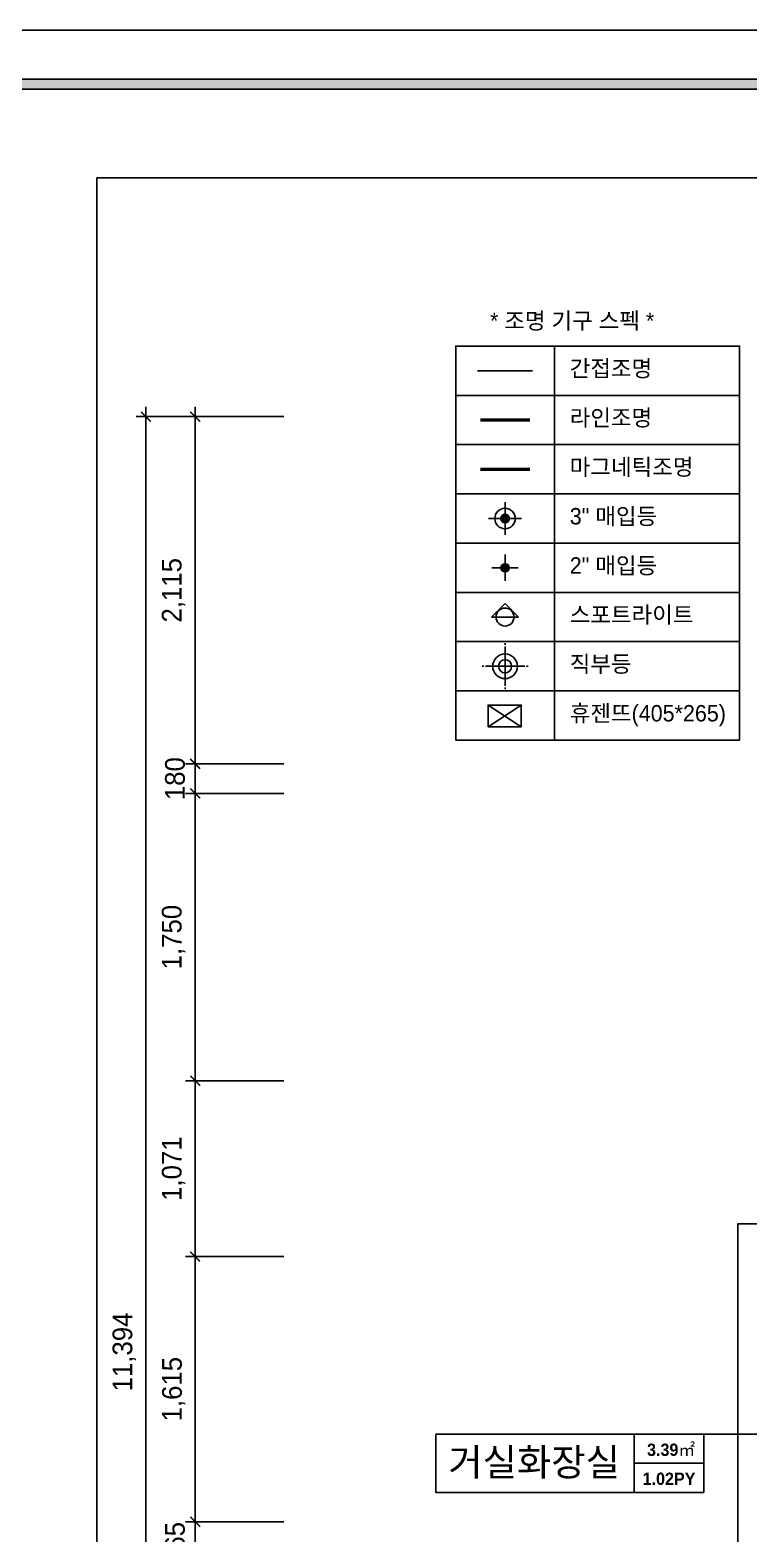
# Model space of a CAD drawing. Header units: millimetres. Extents: x 204923 to 257123, y 77248 to 107783.
# Drawn here: x 231817 to 236194, y 98023 to 107183 of the extents above; entities that cross this region are included whole.
import ezdxf
from ezdxf.enums import TextEntityAlignment as Align

# ---------------------------------------------------------------- set-up
doc = ezdxf.new("R2010")
doc.units = ezdxf.units.MM
doc.header["$LTSCALE"] = 30
doc.header["$PDMODE"] = 3
doc.linetypes.add('HID', pattern=[2.3, 1.5, -0.8])
doc.layers.get('DEFPOINTS').update_dxf_attribs({"color": 248})
for name, color, linetype in [('0-ELC TEXT', 7, 'Continuous'), ('03-TEXT', 3, 'Continuous'), ('06-LIGHT', 4, 'Continuous'), ('07-DIM WAL', 5, 'Continuous'), ('2-con', 2, 'Continuous'), ('3.기호.계단선', 30, 'Continuous'), ('CEIL-DOOR', 6, 'Continuous'), ('F-SYM', 7, 'Continuous'), ('FORM(YOURNAME)-11', 1, 'Continuous'), ('HAT', 8, 'Continuous'), ('RC-LIGHT', 7, 'Continuous'), ('U-LANP', 6, 'Continuous'), ('설비', 140, 'Continuous')]:
    doc.layers.add(name, color=color, linetype=linetype)
doc.styles.add('HY 울릉도 L', font='')
doc.styles.add('YOURNAME', font='HY울릉도M.TTF')
doc.styles.add('넥슨고딕', font='NEXONLv1GothicBold.ttf')
doc.styles.add('코레일둥고', font='Korail_Round_Gothic_Medium.ttf')
doc.styles.get('HY 울릉도 L').set_extended_font_data('HY울릉도L')
doc.dimstyles.new('60', dxfattribs={"dimscale": 60, "dimtxt": 2, "dimasz": 1, "dimexe": 1, "dimexo": 1, "dimgap": 1, "dimtad": 1, "dimdec": 0, "dimrnd": 0.05, "dimdsep": 46, "dimlunit": 6, "dimtxsty": 'HY 울릉도 L', "dimblk": 'ARCHTICK', "dimcen": 2.5, "dimdle": 1, "dimclrd": 133, "dimclre": 133, "dimclrt": 30, "dimadec": 0, "dimazin": 0, "dimtfac": 1, "dimtdec": 0, "dimtix": 1, "dimtmove": 2, "dimatfit": 3, "dimldrblk": 'ARCHTICK', "dimfxl": 1, "dimlwd": -1, "dimlwe": -1, "dimarcsym": 0})

# ---------------------------------------------------------------- blocks, each defined once
blk = doc.blocks.new('FORM-PLAN')
at = {"layer": 'FORM(YOURNAME)-11'}
h = blk.add_hatch(color=256, dxfattribs=at)
h.dxf.hatch_style = 1
h.paths.add_polyline_path([(-71444, 55115), (10556, 55115), (10556, 54915), (-71444, 54915)])
h.paths.add_polyline_path([(-71444, -2085), (10556, -2085), (10556, -2285), (-71444, -2285)])
at = {"layer": 'DEFPOINTS', "color": 158}
for points in [[(-71444, -2285), (10556, -2285), (10556, 55115), (-71444, 55115)], [(-69444, 53115), (-64, 53115), (-64, 1215), (-69444, 1215)]]:
    blk.add_lwpolyline(points, close=True, dxfattribs=at)
at = {"layer": 'FORM(YOURNAME)-11', "color": 250}
blk.add_lwpolyline([(-72444, -3285), (11556, -3285), (11556, 56115), (-72444, 56115)], close=True, dxfattribs=at)
at = {"layer": 'FORM(YOURNAME)-11'}
blk.add_lwpolyline([(-71444, 55115), (10556, 55115), (10556, 54915), (-71444, 54915)], close=True, dxfattribs=at)
at = {"layer": 'FORM(YOURNAME)-11', "color": 3, "style": 'YOURNAME'}
for tag, height, p in [('1', 450, (9905, 18188)), ('2', 450, (9905, 17544)), ('3', 450, (9905, 16257)), ('4', 450, (9905, 14326)), ('5', 515, (9905, 12009)), ('6', 515, (9905, 9757)), ('7', 515, (9905, 7504)), ('8', 515, (9905, 5252)), ('9', 515, (9905, 2999)), ('10', 515, (5655, 811)), ('11', 515, (9905, 747)), ('12', 515, (5655, -1441)), ('13', 515, (9905, -1441))]:
    blk.add_attdef(tag, text='', height=height, dxfattribs=at).set_placement(p, align=Align.MIDDLE_RIGHT)
blk = doc.blocks.new('_ArchTick')
at = {"color": 0, "linetype": 'ByBlock', "const_width": 0.15}
blk.add_lwpolyline([(-0.5, -0.5), (0.5, 0.5)], dxfattribs=at)
blk = doc.blocks.new('*D304')
at = {"layer": '07-DIM WAL', "color": 133}
for p, q in [((232822.6, 99772.4), (232822.6, 98037.4)), ((233362.6, 99712.4), (232762.6, 99712.4)), ((233362.6, 98097.4), (232762.6, 98097.4))]:
    blk.add_line(p, q, dxfattribs=at)
at = {"layer": 'DEFPOINTS', "color": 0}
for p in [(233422.6, 99712.4), (232822.6, 98097.4), (233422.6, 98097.4)]:
    blk.add_point(p, dxfattribs=at)
at = {"layer": '07-DIM WAL', "color": 133, "xscale": 60, "yscale": 60, "zscale": 60}
for p, rotation in [((232822.6, 99712.4), 90), ((232822.6, 98097.4), 270)]:
    blk.add_blockref('_ArchTick', p, dxfattribs=dict(at, rotation=rotation))
at = {"layer": '07-DIM WAL', "color": 30, "insert": (232692, 98904.9), "char_height": 120, "attachment_point": 5, "rotation": 90, "style": 'HY 울릉도 L'}
blk.add_mtext('1,615', dxfattribs=at)
blk = doc.blocks.new('*D313')
at = {"layer": '07-DIM WAL', "color": 133}
for p, q in [((232522.6, 104888.4), (232522.6, 93374.4)), ((233362.6, 104828.4), (232462.6, 104828.4)), ((233362.6, 93434.4), (232462.6, 93434.4))]:
    blk.add_line(p, q, dxfattribs=at)
at = {"layer": 'DEFPOINTS', "color": 0}
for p in [(233422.6, 104828.4), (232522.6, 93434.4), (233422.6, 93434.4)]:
    blk.add_point(p, dxfattribs=at)
at = {"layer": '07-DIM WAL', "color": 133, "xscale": 60, "yscale": 60, "zscale": 60}
for p, rotation in [((232522.6, 104828.4), 90), ((232522.6, 93434.4), 270)]:
    blk.add_blockref('_ArchTick', p, dxfattribs=dict(at, rotation=rotation))
at = {"layer": '07-DIM WAL', "color": 30, "insert": (232390.6, 99131.4), "char_height": 120, "attachment_point": 5, "rotation": 90, "style": 'HY 울릉도 L'}
blk.add_mtext('11,394', dxfattribs=at)
blk = doc.blocks.new('*D315')
at = {"layer": '07-DIM WAL', "color": 133}
for p, q in [((232822.6, 97772.4), (232822.6, 98157.4)), ((233362.6, 98097.4), (232762.6, 98097.4)), ((233362.6, 97832.4), (232762.6, 97832.4))]:
    blk.add_line(p, q, dxfattribs=at)
at = {"layer": 'DEFPOINTS', "color": 0}
for p in [(232822.6, 98097.4), (233422.6, 98097.4), (233422.6, 97832.4)]:
    blk.add_point(p, dxfattribs=at)
at = {"layer": '07-DIM WAL', "color": 133, "xscale": 60, "yscale": 60, "zscale": 60}
for p, rotation in [((232822.6, 98097.4), 270), ((232822.6, 97832.4), 90)]:
    blk.add_blockref('_ArchTick', p, dxfattribs=dict(at, rotation=rotation))
at = {"layer": '07-DIM WAL', "color": 30, "insert": (232700, 97964.9), "char_height": 120, "attachment_point": 5, "rotation": 90, "style": 'HY 울릉도 L'}
blk.add_mtext('265', dxfattribs=at)
blk = doc.blocks.new('*D332')
at = {"layer": '07-DIM WAL', "color": 133}
for p, q in [((232822.6, 102653.4), (232822.6, 104888.4)), ((233362.6, 104828.4), (232762.6, 104828.4)), ((233362.6, 102713.4), (232762.6, 102713.4))]:
    blk.add_line(p, q, dxfattribs=at)
at = {"layer": 'DEFPOINTS', "color": 0}
for p in [(232822.6, 104828.4), (233422.6, 104828.4), (233422.6, 102713.4)]:
    blk.add_point(p, dxfattribs=at)
at = {"layer": '07-DIM WAL', "color": 133, "xscale": 60, "yscale": 60, "zscale": 60}
for p, rotation in [((232822.6, 104828.4), 90), ((232822.6, 102713.4), 270)]:
    blk.add_blockref('_ArchTick', p, dxfattribs=dict(at, rotation=rotation))
at = {"layer": '07-DIM WAL', "color": 30, "insert": (232690.7, 103770.9), "char_height": 120, "attachment_point": 5, "rotation": 90, "style": 'HY 울릉도 L'}
blk.add_mtext('2,115', dxfattribs=at)
blk = doc.blocks.new('*D333')
at = {"layer": '07-DIM WAL', "color": 133}
for p, q in [((232822.6, 102773.4), (232822.6, 102473.4)), ((233362.6, 102713.4), (232762.6, 102713.4)), ((233362.6, 102533.4), (232762.6, 102533.4))]:
    blk.add_line(p, q, dxfattribs=at)
at = {"layer": 'DEFPOINTS', "color": 0}
for p in [(233422.6, 102713.4), (232822.6, 102533.4), (233422.6, 102533.4)]:
    blk.add_point(p, dxfattribs=at)
at = {"layer": '07-DIM WAL', "color": 133, "xscale": 60, "yscale": 60, "zscale": 60}
for p, rotation in [((232822.6, 102713.4), 270), ((232822.6, 102533.4), 90)]:
    blk.add_blockref('_ArchTick', p, dxfattribs=dict(at, rotation=rotation))
at = {"layer": '07-DIM WAL', "color": 30, "insert": (232700, 102623.4), "char_height": 120, "attachment_point": 5, "rotation": 90, "style": 'HY 울릉도 L'}
blk.add_mtext('180', dxfattribs=at)
blk = doc.blocks.new('*D334')
at = {"layer": '07-DIM WAL', "color": 133}
for p, q in [((232822.6, 102593.4), (232822.6, 100723.4)), ((233362.6, 102533.4), (232762.6, 102533.4)), ((233362.6, 100783.4), (232762.6, 100783.4))]:
    blk.add_line(p, q, dxfattribs=at)
at = {"layer": 'DEFPOINTS', "color": 0}
for p in [(233422.6, 102533.4), (232822.6, 100783.4), (233422.6, 100783.4)]:
    blk.add_point(p, dxfattribs=at)
at = {"layer": '07-DIM WAL', "color": 133, "xscale": 60, "yscale": 60, "zscale": 60}
for p, rotation in [((232822.6, 102533.4), 90), ((232822.6, 100783.4), 270)]:
    blk.add_blockref('_ArchTick', p, dxfattribs=dict(at, rotation=rotation))
at = {"layer": '07-DIM WAL', "color": 30, "insert": (232690.7, 101658.4), "char_height": 120, "attachment_point": 5, "rotation": 90, "style": 'HY 울릉도 L'}
blk.add_mtext('1,750', dxfattribs=at)
blk = doc.blocks.new('*D335')
at = {"layer": '07-DIM WAL', "color": 133}
for p, q in [((233362.6, 100783.4), (232762.6, 100783.4)), ((232822.6, 100843.4), (232822.6, 99652.4)), ((233362.6, 99712.4), (232762.6, 99712.4))]:
    blk.add_line(p, q, dxfattribs=at)
at = {"layer": 'DEFPOINTS', "color": 0}
for p in [(233422.6, 100783.4), (232822.6, 99712.4), (233422.6, 99712.4)]:
    blk.add_point(p, dxfattribs=at)
at = {"layer": '07-DIM WAL', "color": 133, "xscale": 60, "yscale": 60, "zscale": 60}
for p, rotation in [((232822.6, 100783.4), 90), ((232822.6, 99712.4), 270)]:
    blk.add_blockref('_ArchTick', p, dxfattribs=dict(at, rotation=rotation))
at = {"layer": '07-DIM WAL', "color": 30, "insert": (232690.7, 100247.9), "char_height": 120, "attachment_point": 5, "rotation": 90, "style": 'HY 울릉도 L'}
blk.add_mtext('1,071', dxfattribs=at)
blk = doc.blocks.new('hallogen')
h = blk.add_hatch(color=256)
h.dxf.hatch_style = 1
edge = h.paths.add_edge_path()
edge.add_arc((48591.7, 60854.3), 31.2, 0, 360, ccw=False)
at = {"color": 1, "linetype": 'Continuous'}
for p, q in [((48591.7, 60954.3), (48591.7, 60754.3)), ((48691.7, 60854.3), (48491.7, 60854.3))]:
    blk.add_line(p, q, dxfattribs=at)
at = {"color": 4, "linetype": 'Continuous'}
blk.add_circle((48591.7, 60854.3), 62.5, dxfattribs=at)
blk = doc.blocks.new('1')
at = {"linetype": 'Continuous'}
h = blk.add_hatch(color=4, dxfattribs=at)
h.dxf.hatch_style = 1
edge = h.paths.add_edge_path()
edge.add_arc((11539653, -14273504), 37.5, 0, 360)
at = {"color": 1, "linetype": 'Continuous'}
for p, q in [((11539653, -14273637), (11539653, -14273370)), ((11539520, -14273504), (11539787, -14273504))]:
    blk.add_line(p, q, dxfattribs=at)
at = {"color": 4, "linetype": 'Continuous'}
for radius in [41.5, 37.5]:
    blk.add_circle((11539653, -14273504), radius, dxfattribs=at)
blk = doc.blocks.new('매입등')
at = {"layer": 'HAT', "color": 1}
for p, q in [((0, 140), (0, 130)), ((0, 120), (0, -120)), ((-140, 0), (-130, 0)), ((120, 0), (-120, 0)), ((140, 0), (130, 0)), ((-140, 0), (-130, 0)), ((0, -140), (0, -130))]:
    blk.add_line(p, q, dxfattribs=at)
blk.add_circle((0, 0), 40, dxfattribs=at)
at = {"layer": 'U-LANP'}
blk.add_circle((0, 0), 75, dxfattribs=at)
blk = doc.blocks.new('A$C59950440')
at = {"layer": 'CEIL-DOOR'}
blk.add_blockref('매입등', (140, 140), dxfattribs=at)
blk = doc.blocks.new('cdr')
at = {"layer": '2-con'}
blk.add_lwpolyline([(211127.1, 93259.4), (210327.1, 93259.4), (210327.1, 99912.4), (211677.1, 99912.4)], dxfattribs=at)
blk = doc.blocks.new('cjswjdeh')
blk.add_blockref('cdr', (54919.7, 2670))

msp = doc.modelspace()

# ---------------------------------------------------------------- linework, layer by layer
at = {"color": 4}
for p, q in [((234709.4, 103689.7), (234627.5, 103607.8)), ((234791.3, 103607.8), (234709.4, 103689.7)), ((234791.3, 103607.8), (234627.5, 103607.8))]:
    msp.add_line(p, q, dxfattribs=at)
msp.add_circle((234709.4, 103607.8), 54.6, dxfattribs=at)
at = {"layer": '0-ELC TEXT'}
for p, q in [((235009.4, 105257.8), (235009.4, 102857.8)), ((234409.4, 104957.8), (236137.6, 104957.8)), ((234409.4, 104657.8), (236137.6, 104657.8)), ((234409.4, 104357.8), (236137.6, 104357.8)), ((234409.4, 104057.8), (236137.6, 104057.8)), ((234409.4, 103757.8), (236137.6, 103757.8)), ((234409.4, 103457.8), (236137.6, 103457.8)), ((234409.4, 103157.8), (236137.6, 103157.8)), ((234409.4, 102857.8), (236137.6, 102857.8)), ((235495, 98276.5), (235495, 98630.2)), ((235919.7, 98630.2), (236668.1, 98630.2)), ((235495, 98453.4), (235919.7, 98453.4))]:
    msp.add_line(p, q, dxfattribs=at)
msp.add_lwpolyline([(234409.4, 102857.8), (234409.4, 105257.8), (236137.6, 105257.8), (236137.6, 102857.8)], dxfattribs=at)
msp.add_lwpolyline([(234287.8, 98630.2), (235919.7, 98630.2), (235919.7, 98276.5), (234287.8, 98276.5)], close=True, dxfattribs=at)
at = {"layer": '06-LIGHT', "color": 10, "linetype": 'HID', "const_width": 10}
msp.add_lwpolyline([(234878.2, 105107.8), (234540.6, 105107.8)], dxfattribs=at)
at = {"layer": '3.기호.계단선'}
for p, q in [((234605.9, 102939.1), (234808.4, 103071.6)), ((234605.9, 103071.6), (234808.4, 102939.1))]:
    msp.add_line(p, q, dxfattribs=at)
at = {"layer": '3.기호.계단선', "const_width": 20}
msp.add_lwpolyline([(234860.4, 104507.8), (234558.7, 104507.8)], dxfattribs=at)
at = {"layer": '3.기호.계단선'}
msp.add_lwpolyline([(234605.9, 102939.1), (234808.4, 102939.1), (234808.4, 103071.6), (234605.9, 103071.6)], close=True, dxfattribs=at)
at = {"layer": '설비', "color": 140, "const_width": 20}
msp.add_lwpolyline([(234860.4, 104807.8), (234558.7, 104807.8)], dxfattribs=at)

# ---------------------------------------------------------------- block references
at = {"layer": '3.기호.계단선'}
msp.add_blockref('cjswjdeh', (-29119.7, -2670), dxfattribs=at)
at = {"layer": 'F-SYM', "xscale": 0.3, "yscale": 0.3, "zscale": 0.3}
msp.add_blockref('FORM-PLAN', (253055.9, 90348.4), dxfattribs=at)
at = {"layer": 'RC-LIGHT'}
msp.add_blockref('hallogen', (186117.7, 43353.5), dxfattribs=at)
at = {"layer": 'RC-LIGHT', "xscale": -0.6024096385271789, "yscale": 0.6024096385271789, "zscale": 0.6024096385271789}
msp.add_blockref('1', (7186307.9, 8702404), dxfattribs=at)
at = {"layer": 'RC-LIGHT', "xscale": -1}
msp.add_blockref('A$C59950440', (234849.4, 103167.8), dxfattribs=at)

# ---------------------------------------------------------------- texts
at = {"layer": '0-ELC TEXT', "style": '코레일둥고'}
for s, p in [('* 조명 기구 스펙 *', (234617.7, 105362.2)), ('간접조명', (235103.3, 105071.8)), ('라인조명', (235103.3, 104771.8)), ('마그네틱조명', (235103.3, 104471.8)), ('3" 매입등', (235103.3, 104171.8)), ('2" 매입등', (235103.3, 103871.8)), ('스포트라이트', (235103.3, 103571.8)), ('직부등', (235103.3, 103271.8)), ('휴젠뜨(405*265)', (235103.3, 102971.8))]:
    msp.add_text(s, height=100, dxfattribs=at).set_placement(p)
at = {"layer": '03-TEXT'}
for s, height, style, p in [('거실화장실', 166.67, '코레일둥고', (234886.4, 98376.8)), ('3.39㎡', 75, '넥슨고딕', (235720.6, 98498.4)), ('1.02PY', 75, '넥슨고딕', (235707.8, 98321.6))]:
    msp.add_text(s, height=height, dxfattribs=dict(at, style=style)).set_placement(p, align=Align.CENTER)

# ---------------------------------------------------------------- dimensions: what is measured, and where the dimension line sits
at = {"layer": '07-DIM WAL'}
for base, p1, p2, picture, middle in [((232522.6, 93434.4), (233422.6, 104828.4), (233422.6, 93434.4), '*D313', (232390.6, 99131.4)), ((232822.6, 104828.4), (233422.6, 102713.4), (233422.6, 104828.4), '*D332', (232690.7, 103770.9)), ((232822.6, 102533.4), (233422.6, 102713.4), (233422.6, 102533.4), '*D333', (232700, 102623.4)), ((232822.6, 100783.4), (233422.6, 102533.4), (233422.6, 100783.4), '*D334', (232690.7, 101658.4)), ((232822.6, 99712.4), (233422.6, 100783.4), (233422.6, 99712.4), '*D335', (232690.7, 100247.9)), ((232822.6, 98097.4), (233422.6, 99712.4), (233422.6, 98097.4), '*D304', (232692, 98904.9)), ((232822.6, 98097.4), (233422.6, 97832.4), (233422.6, 98097.4), '*D315', (232700, 97964.9))]:
    dim = msp.add_linear_dim(base=base, p1=p1, p2=p2, angle=90, dimstyle='60', dxfattribs=at)
    dim.commit()
    dim.dimension.update_dxf_attribs({"geometry": picture, "text_midpoint": middle})

doc.saveas('drawing.dxf')
